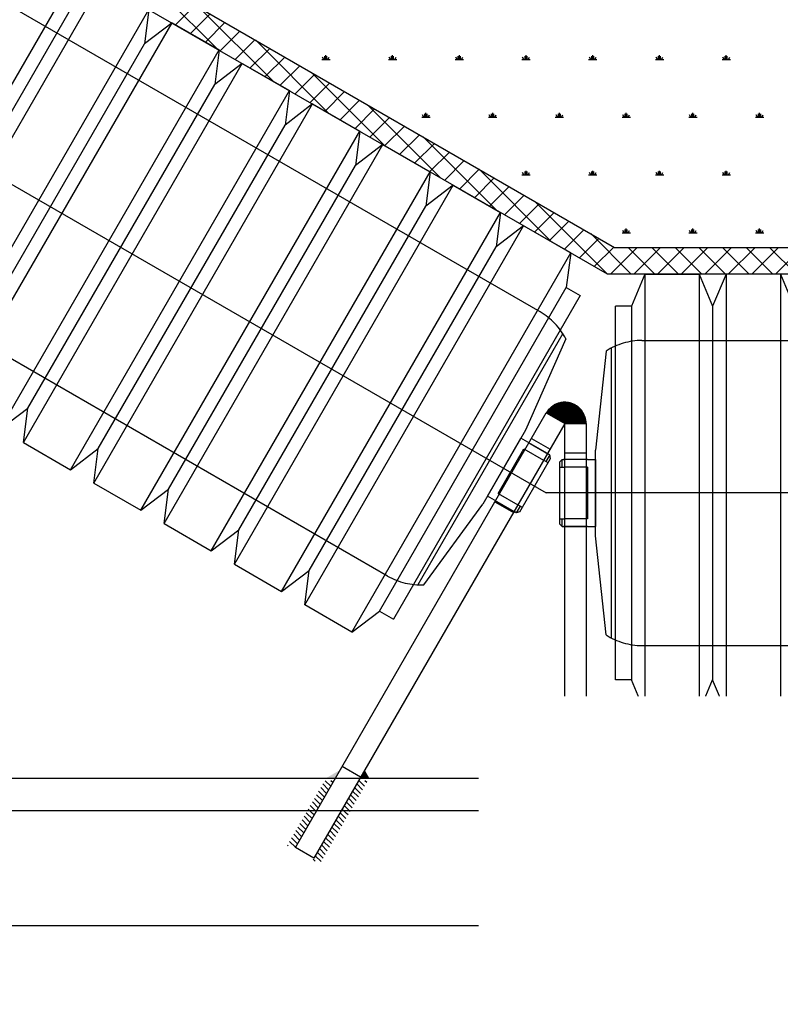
# Model space of a CAD drawing. Header units: inches. Extents: x 0 to 157513, y -28488 to 35640.
# Drawn here: x 58391 to 58961, y 18501 to 19232 of the extents above; entities that cross this region are included whole.
import ezdxf

# ---------------------------------------------------------------- set-up
doc = ezdxf.new("R2010")
doc.units = ezdxf.units.IN
doc.header["$LTSCALE"] = 400
doc.header["$MEASUREMENT"] = 0
doc.linetypes.add('PHANTOM', pattern=[2.5, 1.25, -0.25, 0.25, -0.25, 0.25, -0.25])
doc.layers.add('BF STR', color=8, linetype='PHANTOM', lineweight=5)
doc.styles.add('ROMAND', font='romand.shx', dxfattribs={"width": 0.85})

# ---------------------------------------------------------------- blocks, each defined once
blk = doc.blocks.new('convcs611bc3')
at = {"layer": 'BF STR'}
for p, q in [((-31855.61, 65998.51, -1665.06), (-32164.92, 66177.09, -1665.06)), ((-32091.74, 66175.08, -1665.06), (-31827.71, 66022.64, -1665.06)), ((-31830.38, 66012.64, -1665.06), (-32096.74, 66166.42, -1665.06)), ((-32221.27, 66143.06, -1665.06), (-31853.36, 65930.64, -1665.06)), ((-32110.51, 65985, -1665.06), (-32028.51, 66127.03, -1665.06)), ((-32110.51, 65985, -1665.06), (-32028.51, 66127.03, -1665.06)), ((-31976.65, 66097.09, -1665.06), (-32003.97, 66124.41, -1665.06)), ((-32101.85, 65980, -1665.06), (-32019.85, 66122.03, -1665.06)), ((-32100.18, 65992.89, -1665.06), (-32030.18, 66114.14, -1665.06)), ((-31992.2, 66106.06, -1665.06), (-31984.88, 66113.38, -1665.06)), ((-32084.17, 65969.79, -1665.06), (-32002.17, 66111.82, -1665.06)), ((-32084.17, 65969.79, -1665.06), (-32002.17, 66111.82, -1665.06)), ((-32002.17, 66111.82, -1665.06), (-32003.84, 66098.93, -1665.06)), ((-31986.59, 66102.83, -1665.06), (-31979.27, 66110.15, -1665.06)), ((-31955.74, 66085.01, -1665.06), (-31983.06, 66112.33, -1665.06)), ((-32075.51, 65964.79, -1665.06), (-31993.51, 66106.82, -1665.06)), ((-31993.51, 66106.82, -1665.06), (-32003.84, 66098.93, -1665.06)), ((-31993.51, 66106.82, -1665.06), (-31975.83, 66096.61, -1665.06)), ((-31980.99, 66099.59, -1665.06), (-31973.67, 66106.91, -1665.06)), ((-31975.39, 66096.36, -1665.06), (-31968.06, 66103.68, -1665.06)), ((-32073.84, 65977.68, -1665.06), (-32003.84, 66098.93, -1665.06)), ((-31969.78, 66093.12, -1665.06), (-31962.46, 66100.44, -1665.06)), ((-31934.83, 66072.94, -1665.06), (-31962.15, 66100.26, -1665.06)), ((-32057.83, 65954.58, -1665.06), (-31975.83, 66096.61, -1665.06)), ((-32057.83, 65954.58, -1665.06), (-31975.83, 66096.61, -1665.06)), ((-31975.83, 66096.61, -1665.06), (-31977.5, 66083.72, -1665.06)), ((-31964.18, 66089.89, -1665.06), (-31956.86, 66097.21, -1665.06)), ((-31935.87, 66093.11, -5988.03), (-31935.87, 66094.67, -5988.03)), ((-31910.87, 66093.11, -5988.03), (-31910.87, 66094.67, -5988.03)), ((-31885.87, 66093.11, -5988.03), (-31885.87, 66094.67, -5988.03)), ((-31860.87, 66093.11, -5988.03), (-31860.87, 66094.67, -5988.03)), ((-31835.87, 66093.11, -5988.03), (-31835.87, 66094.67, -5988.03)), ((-31810.87, 66093.11, -5988.03), (-31810.87, 66094.67, -5988.03)), ((-31785.87, 66093.11, -5988.03), (-31785.87, 66094.67, -5988.03)), ((-32049.17, 65949.58, -1665.06), (-31967.17, 66091.61, -1665.06)), ((-31967.17, 66091.61, -1665.06), (-31977.5, 66083.72, -1665.06)), ((-31967.17, 66091.61, -1665.06), (-31949.49, 66081.4, -1665.06)), ((-31958.57, 66086.65, -1665.06), (-31951.25, 66093.97, -1665.06)), ((-31937.43, 66093.11, -5988.03), (-31934.31, 66093.11, -5988.03)), ((-31936.65, 66093.11, -5988.03), (-31937.15, 66093.98, -5988.03)), ((-31936.26, 66093.11, -5988.03), (-31936.26, 66094.36, -5988.03)), ((-31935.48, 66093.11, -5988.03), (-31935.48, 66094.36, -5988.03)), ((-31935.09, 66093.11, -5988.03), (-31934.59, 66093.98, -5988.03)), ((-31912.43, 66093.11, -5988.03), (-31909.31, 66093.11, -5988.03)), ((-31911.65, 66093.11, -5988.03), (-31912.15, 66093.98, -5988.03)), ((-31911.26, 66093.11, -5988.03), (-31911.26, 66094.36, -5988.03)), ((-31910.48, 66093.11, -5988.03), (-31910.48, 66094.36, -5988.03)), ((-31910.09, 66093.11, -5988.03), (-31909.59, 66093.98, -5988.03)), ((-31887.43, 66093.11, -5988.03), (-31884.31, 66093.11, -5988.03)), ((-31886.65, 66093.11, -5988.03), (-31887.15, 66093.98, -5988.03)), ((-31886.26, 66093.11, -5988.03), (-31886.26, 66094.36, -5988.03)), ((-31885.48, 66093.11, -5988.03), (-31885.48, 66094.36, -5988.03)), ((-31885.09, 66093.11, -5988.03), (-31884.59, 66093.98, -5988.03)), ((-31862.43, 66093.11, -5988.03), (-31859.31, 66093.11, -5988.03)), ((-31861.65, 66093.11, -5988.03), (-31862.15, 66093.98, -5988.03)), ((-31861.26, 66093.11, -5988.03), (-31861.26, 66094.36, -5988.03)), ((-31860.48, 66093.11, -5988.03), (-31860.48, 66094.36, -5988.03)), ((-31860.09, 66093.11, -5988.03), (-31859.59, 66093.98, -5988.03)), ((-31837.43, 66093.11, -5988.03), (-31834.31, 66093.11, -5988.03)), ((-31836.65, 66093.11, -5988.03), (-31837.15, 66093.98, -5988.03)), ((-31836.26, 66093.11, -5988.03), (-31836.26, 66094.36, -5988.03)), ((-31835.48, 66093.11, -5988.03), (-31835.48, 66094.36, -5988.03)), ((-31835.09, 66093.11, -5988.03), (-31834.59, 66093.98, -5988.03)), ((-31812.43, 66093.11, -5988.03), (-31809.31, 66093.11, -5988.03)), ((-31811.65, 66093.11, -5988.03), (-31812.15, 66093.98, -5988.03)), ((-31811.26, 66093.11, -5988.03), (-31811.26, 66094.36, -5988.03)), ((-31810.48, 66093.11, -5988.03), (-31810.48, 66094.36, -5988.03)), ((-31810.09, 66093.11, -5988.03), (-31809.59, 66093.98, -5988.03)), ((-31787.43, 66093.11, -5988.03), (-31784.31, 66093.11, -5988.03)), ((-31786.65, 66093.11, -5988.03), (-31787.15, 66093.98, -5988.03)), ((-31786.26, 66093.11, -5988.03), (-31786.26, 66094.36, -5988.03)), ((-31785.48, 66093.11, -5988.03), (-31785.48, 66094.36, -5988.03)), ((-31785.09, 66093.11, -5988.03), (-31784.59, 66093.98, -5988.03)), ((-31952.97, 66083.41, -1665.06), (-31945.65, 66090.74, -1665.06)), ((-31947.37, 66080.18, -1665.06), (-31940.05, 66087.5, -1665.06)), ((-31913.91, 66060.87, -1665.06), (-31941.23, 66088.19, -1665.06)), ((-32047.5, 65962.48, -1665.06), (-31977.5, 66083.72, -1665.06)), ((-31941.76, 66076.94, -1665.06), (-31934.44, 66084.26, -1665.06)), ((-32031.49, 65939.38, -1665.06), (-31949.49, 66081.4, -1665.06)), ((-32031.49, 65939.38, -1665.06), (-31949.49, 66081.4, -1665.06)), ((-31949.49, 66081.4, -1665.06), (-31951.16, 66068.51, -1665.06)), ((-31936.16, 66073.71, -1665.06), (-31928.84, 66081.03, -1665.06)), ((-31912.76, 65899.52, -1665.06), (-32222.07, 66078.1, -1665.06)), ((-32022.83, 65934.38, -1665.06), (-31940.83, 66076.4, -1665.06)), ((-31940.83, 66076.4, -1665.06), (-31951.16, 66068.51, -1665.06)), ((-31940.83, 66076.4, -1665.06), (-31923.15, 66066.2, -1665.06)), ((-31930.56, 66070.47, -1665.06), (-31923.24, 66077.79, -1665.06)), ((-31924.95, 66067.24, -1665.06), (-31917.63, 66074.56, -1665.06)), ((-31893, 66048.79, -1665.06), (-31920.32, 66076.11, -1665.06)), ((-31898.37, 66071.46, -5988.03), (-31898.37, 66073.02, -5988.03)), ((-31873.37, 66071.46, -5988.03), (-31873.37, 66073.02, -5988.03)), ((-31848.37, 66071.46, -5988.03), (-31848.37, 66073.02, -5988.03)), ((-31823.37, 66071.46, -5988.03), (-31823.37, 66073.02, -5988.03)), ((-31798.37, 66071.46, -5988.03), (-31798.37, 66073.02, -5988.03)), ((-31773.37, 66071.46, -5988.03), (-31773.37, 66073.02, -5988.03)), ((-31919.35, 66064, -1665.06), (-31912.03, 66071.32, -1665.06)), ((-31899.93, 66071.46, -5988.03), (-31896.81, 66071.46, -5988.03)), ((-31899.15, 66071.46, -5988.03), (-31899.65, 66072.33, -5988.03)), ((-31898.76, 66071.46, -5988.03), (-31898.76, 66072.71, -5988.03)), ((-31897.98, 66071.46, -5988.03), (-31897.98, 66072.71, -5988.03)), ((-31897.59, 66071.46, -5988.03), (-31897.09, 66072.33, -5988.03)), ((-31874.93, 66071.46, -5988.03), (-31871.81, 66071.46, -5988.03)), ((-31874.15, 66071.46, -5988.03), (-31874.65, 66072.33, -5988.03)), ((-31873.76, 66071.46, -5988.03), (-31873.76, 66072.71, -5988.03)), ((-31872.98, 66071.46, -5988.03), (-31872.98, 66072.71, -5988.03)), ((-31872.59, 66071.46, -5988.03), (-31872.09, 66072.33, -5988.03)), ((-31849.93, 66071.46, -5988.03), (-31846.81, 66071.46, -5988.03)), ((-31849.15, 66071.46, -5988.03), (-31849.65, 66072.33, -5988.03)), ((-31848.76, 66071.46, -5988.03), (-31848.76, 66072.71, -5988.03)), ((-31847.98, 66071.46, -5988.03), (-31847.98, 66072.71, -5988.03)), ((-31847.59, 66071.46, -5988.03), (-31847.09, 66072.33, -5988.03)), ((-31824.93, 66071.46, -5988.03), (-31821.81, 66071.46, -5988.03)), ((-31824.15, 66071.46, -5988.03), (-31824.65, 66072.33, -5988.03)), ((-31823.76, 66071.46, -5988.03), (-31823.76, 66072.71, -5988.03)), ((-31822.98, 66071.46, -5988.03), (-31822.98, 66072.71, -5988.03)), ((-31822.59, 66071.46, -5988.03), (-31822.09, 66072.33, -5988.03)), ((-31799.93, 66071.46, -5988.03), (-31796.81, 66071.46, -5988.03)), ((-31799.15, 66071.46, -5988.03), (-31799.65, 66072.33, -5988.03)), ((-31798.76, 66071.46, -5988.03), (-31798.76, 66072.71, -5988.03)), ((-31797.98, 66071.46, -5988.03), (-31797.98, 66072.71, -5988.03)), ((-31797.59, 66071.46, -5988.03), (-31797.09, 66072.33, -5988.03)), ((-31774.93, 66071.46, -5988.03), (-31771.81, 66071.46, -5988.03)), ((-31774.15, 66071.46, -5988.03), (-31774.65, 66072.33, -5988.03)), ((-31773.76, 66071.46, -5988.03), (-31773.76, 66072.71, -5988.03)), ((-31772.98, 66071.46, -5988.03), (-31772.98, 66072.71, -5988.03)), ((-31772.59, 66071.46, -5988.03), (-31772.09, 66072.33, -5988.03)), ((-32021.16, 65947.27, -1665.06), (-31951.16, 66068.51, -1665.06)), ((-32005.15, 65924.17, -1665.06), (-31923.15, 66066.2, -1665.06)), ((-32005.15, 65924.17, -1665.06), (-31923.15, 66066.2, -1665.06)), ((-31923.15, 66066.2, -1665.06), (-31924.82, 66053.3, -1665.06)), ((-31913.75, 66060.77, -1665.06), (-31906.43, 66068.09, -1665.06)), ((-31908.14, 66057.53, -1665.06), (-31900.82, 66064.85, -1665.06)), ((-31872.09, 66036.72, -1665.06), (-31899.41, 66064.04, -1665.06)), ((-31996.49, 65919.17, -1665.06), (-31914.49, 66061.2, -1665.06)), ((-31914.49, 66061.2, -1665.06), (-31924.82, 66053.3, -1665.06)), ((-31914.49, 66061.2, -1665.06), (-31896.8, 66050.99, -1665.06)), ((-31902.54, 66054.3, -1665.06), (-31895.22, 66061.62, -1665.06)), ((-31896.93, 66051.06, -1665.06), (-31889.61, 66058.38, -1665.06)), ((-31891.33, 66047.83, -1665.06), (-31884.01, 66055.15, -1665.06)), ((-31994.82, 65932.06, -1665.06), (-31924.82, 66053.3, -1665.06)), ((-31978.8, 65908.96, -1665.06), (-31896.8, 66050.99, -1665.06)), ((-31978.8, 65908.96, -1665.06), (-31896.8, 66050.99, -1665.06)), ((-31896.8, 66050.99, -1665.06), (-31898.47, 66038.09, -1665.06)), ((-31885.73, 66044.59, -1665.06), (-31878.41, 66051.91, -1665.06)), ((-31851.17, 66024.64, -1665.06), (-31878.5, 66051.96, -1665.06)), ((-31861.26, 66049.81, -5988.03), (-31861.26, 66051.06, -5988.03)), ((-31860.87, 66049.81, -5988.03), (-31860.87, 66051.37, -5988.03)), ((-31860.48, 66049.81, -5988.03), (-31860.48, 66051.06, -5988.03)), ((-31836.26, 66049.81, -5988.03), (-31836.26, 66051.06, -5988.03)), ((-31835.87, 66049.81, -5988.03), (-31835.87, 66051.37, -5988.03)), ((-31835.48, 66049.81, -5988.03), (-31835.48, 66051.06, -5988.03)), ((-31811.26, 66049.81, -5988.03), (-31811.26, 66051.06, -5988.03)), ((-31810.87, 66049.81, -5988.03), (-31810.87, 66051.37, -5988.03)), ((-31810.48, 66049.81, -5988.03), (-31810.48, 66051.06, -5988.03)), ((-31786.26, 66049.81, -5988.03), (-31786.26, 66051.06, -5988.03)), ((-31785.87, 66049.81, -5988.03), (-31785.87, 66051.37, -5988.03)), ((-31785.48, 66049.81, -5988.03), (-31785.48, 66051.06, -5988.03)), ((-31880.12, 66041.36, -1665.06), (-31872.8, 66048.68, -1665.06)), ((-31862.43, 66049.81, -5988.03), (-31859.31, 66049.81, -5988.03)), ((-31861.65, 66049.81, -5988.03), (-31862.15, 66050.68, -5988.03)), ((-31860.09, 66049.81, -5988.03), (-31859.59, 66050.68, -5988.03)), ((-31837.43, 66049.81, -5988.03), (-31834.31, 66049.81, -5988.03)), ((-31836.65, 66049.81, -5988.03), (-31837.15, 66050.68, -5988.03)), ((-31835.09, 66049.81, -5988.03), (-31834.59, 66050.68, -5988.03)), ((-31812.43, 66049.81, -5988.03), (-31809.31, 66049.81, -5988.03)), ((-31811.65, 66049.81, -5988.03), (-31812.15, 66050.68, -5988.03)), ((-31810.09, 66049.81, -5988.03), (-31809.59, 66050.68, -5988.03)), ((-31787.43, 66049.81, -5988.03), (-31784.31, 66049.81, -5988.03)), ((-31786.65, 66049.81, -5988.03), (-31787.15, 66050.68, -5988.03)), ((-31785.09, 66049.81, -5988.03), (-31784.59, 66050.68, -5988.03)), ((-31970.14, 65903.96, -1665.06), (-31888.14, 66045.99, -1665.06)), ((-31888.14, 66045.99, -1665.06), (-31898.47, 66038.09, -1665.06)), ((-31888.14, 66045.99, -1665.06), (-31870.46, 66035.78, -1665.06)), ((-31874.52, 66038.12, -1665.06), (-31867.2, 66045.44, -1665.06)), ((-31868.92, 66034.89, -1665.06), (-31861.6, 66042.21, -1665.06)), ((-31830.33, 66012.64, -1665.06), (-31857.58, 66039.89, -1665.06)), ((-31968.47, 65916.85, -1665.06), (-31898.47, 66038.09, -1665.06)), ((-31863.31, 66031.65, -1665.06), (-31855.99, 66038.97, -1665.06)), ((-31952.46, 65893.75, -1665.06), (-31870.46, 66035.78, -1665.06)), ((-31952.46, 65893.75, -1665.06), (-31870.46, 66035.78, -1665.06)), ((-31870.46, 66035.78, -1665.06), (-31872.13, 66022.89, -1665.06)), ((-31857.71, 66028.42, -1665.06), (-31850.39, 66035.74, -1665.06)), ((-31943.8, 65888.75, -1665.06), (-31861.8, 66030.78, -1665.06)), ((-31861.8, 66030.78, -1665.06), (-31872.13, 66022.89, -1665.06)), ((-31844.12, 66020.57, -1665.06), (-31861.8, 66030.78, -1665.06)), ((-31852.11, 66025.18, -1665.06), (-31844.79, 66032.5, -1665.06)), ((-31846.5, 66021.95, -1665.06), (-31839.18, 66029.27, -1665.06)), ((-31824.15, 66028.16, -5988.03), (-31824.65, 66029.02, -5988.03)), ((-31823.76, 66028.16, -5988.03), (-31823.76, 66029.41, -5988.03)), ((-31823.37, 66028.16, -5988.03), (-31823.37, 66029.72, -5988.03)), ((-31822.98, 66028.16, -5988.03), (-31822.98, 66029.41, -5988.03)), ((-31822.59, 66028.16, -5988.03), (-31822.09, 66029.02, -5988.03)), ((-31799.15, 66028.16, -5988.03), (-31799.65, 66029.02, -5988.03)), ((-31798.76, 66028.16, -5988.03), (-31798.76, 66029.41, -5988.03)), ((-31798.37, 66028.16, -5988.03), (-31798.37, 66029.72, -5988.03)), ((-31797.98, 66028.16, -5988.03), (-31797.98, 66029.41, -5988.03)), ((-31797.59, 66028.16, -5988.03), (-31797.09, 66029.02, -5988.03)), ((-31774.15, 66028.16, -5988.03), (-31774.65, 66029.02, -5988.03)), ((-31773.76, 66028.16, -5988.03), (-31773.76, 66029.41, -5988.03)), ((-31773.37, 66028.16, -5988.03), (-31773.37, 66029.72, -5988.03)), ((-31772.98, 66028.16, -5988.03), (-31772.98, 66029.41, -5988.03)), ((-31772.59, 66028.16, -5988.03), (-31772.09, 66029.02, -5988.03)), ((-31840.9, 66018.71, -1665.06), (-31833.58, 66026.03, -1665.06)), ((-31821.49, 66012.64, -1665.06), (-31836.67, 66027.82, -1665.06)), ((-31824.93, 66028.16, -5988.03), (-31821.81, 66028.16, -5988.03)), ((-31799.93, 66028.16, -5988.03), (-31796.81, 66028.16, -5988.03)), ((-31774.93, 66028.16, -5988.03), (-31771.81, 66028.16, -5988.03)), ((-31942.13, 65901.64, -1665.06), (-31872.13, 66022.89, -1665.06)), ((-31835.3, 66015.47, -1665.06), (-31827.97, 66022.8, -1665.06)), ((-31829.29, 66012.64, -1665.06), (-31819.29, 66022.64, -1665.06)), ((-31827.71, 66022.64, -1665.06), (-31450.07, 66022.64, -1665.06)), ((-31812.66, 66012.64, -1665.06), (-31822.66, 66022.64, -1665.06)), ((-31820.45, 66012.64, -1665.06), (-31810.45, 66022.64, -1665.06)), ((-31803.82, 66012.64, -1665.06), (-31813.82, 66022.64, -1665.06)), ((-31811.61, 66012.64, -1665.06), (-31801.61, 66022.64, -1665.06)), ((-31794.98, 66012.64, -1665.06), (-31804.98, 66022.64, -1665.06)), ((-31802.78, 66012.64, -1665.06), (-31792.78, 66022.64, -1665.06)), ((-31786.14, 66012.64, -1665.06), (-31796.14, 66022.64, -1665.06)), ((-31793.94, 66012.64, -1665.06), (-31783.94, 66022.64, -1665.06)), ((-31777.3, 66012.64, -1665.06), (-31787.3, 66022.64, -1665.06)), ((-31785.1, 66012.64, -1665.06), (-31775.1, 66022.64, -1665.06)), ((-31768.46, 66012.64, -1665.06), (-31778.46, 66022.64, -1665.06)), ((-31776.26, 66012.64, -1665.06), (-31766.26, 66022.64, -1665.06)), ((-31759.62, 66012.64, -1665.06), (-31769.62, 66022.64, -1665.06)), ((-31767.42, 66012.64, -1665.06), (-31757.42, 66022.64, -1665.06)), ((-31926.12, 65878.54, -1665.06), (-31844.12, 66020.57, -1665.06)), ((-31844.12, 66020.57, -1665.06), (-31845.79, 66007.68, -1665.06)), ((-31440.39, 66012.64, -1665.06), (-31830.38, 66012.64, -1665.06)), ((-31447.39, 66012.64, -1665.06), (-31830.38, 66012.64, -1665.06)), ((-31816.39, 66012.64, -1665.06), (-31821.39, 66000.64, -1665.06)), ((-31816.39, 66012.64, -1665.06), (-31816.39, 65848.64, -1665.06)), ((-31816.39, 66012.64, -1665.06), (-31795.97, 66012.64, -1665.06)), ((-31795.97, 66012.64, -1665.06), (-31790.97, 66000.64, -1665.06)), ((-31795.97, 66012.64, -1665.06), (-31795.97, 65848.64, -1665.06)), ((-31785.97, 66012.64, -1665.06), (-31790.97, 66000.64, -1665.06)), ((-31785.97, 66012.64, -1665.06), (-31785.97, 65848.64, -1665.06)), ((-31765.56, 66012.64, -1665.06), (-31785.97, 66012.64, -1665.06)), ((-31785.97, 66012.64, -1665.06), (-31785.97, 65848.64, -1665.06)), ((-31765.56, 66012.64, -1665.06), (-31760.56, 66000.64, -1665.06)), ((-31765.56, 66012.64, -1665.06), (-31765.56, 65848.64, -1665.06)), ((-31915.79, 65886.43, -1665.06), (-31845.79, 66007.68, -1665.06)), ((-31845.79, 66007.68, -1665.06), (-31840.59, 66004.68, -1665.06)), ((-31840.59, 66004.68, -1665.06), (-31910.59, 65883.43, -1665.06)), ((-31827.39, 65860.64, -1665.06), (-31827.39, 66000.64, -1665.06)), ((-31821.39, 66000.64, -1665.06), (-31827.39, 66000.64, -1665.06)), ((-31821.39, 66000.64, -1665.06), (-31821.39, 65860.64, -1665.06)), ((-31790.97, 66000.64, -1665.06), (-31790.97, 65860.64, -1665.06)), ((-31847.13, 65990.36, -1665.06), (-31901.46, 65896.25, -1665.06)), ((-31845.98, 65988.35, -1665.06), (-31861.1, 65954.16, -1665.06)), ((-31817.47, 65987.79, -1665.06), (-31460.31, 65987.79, -1665.06)), ((-31830.89, 65983.81, -1665.06), (-31834.89, 65946.64, -1665.06)), ((-31828.89, 65876.31, -1665.06), (-31828.89, 65984.97, -1665.06)), ((-31853.29, 65960.68, -1665.06), (-31850.43, 65963.54, -1665.06)), ((-31853.22, 65960.58, -1665.06), (-31850.04, 65963.76, -1665.06)), ((-31853.11, 65960.52, -1665.06), (-31849.7, 65963.92, -1665.06)), ((-31852.99, 65960.45, -1665.06), (-31849.39, 65964.06, -1665.06)), ((-31852.98, 65961.17, -1665.06), (-31850.92, 65963.23, -1665.06)), ((-31852.88, 65960.39, -1665.06), (-31849.1, 65964.17, -1665.06)), ((-31852.77, 65960.32, -1665.06), (-31848.84, 65964.26, -1665.06)), ((-31852.66, 65960.26, -1665.06), (-31848.58, 65964.33, -1665.06)), ((-31852.55, 65960.19, -1665.06), (-31848.34, 65964.4, -1665.06)), ((-31852.43, 65960.13, -1665.06), (-31848.11, 65964.45, -1665.06)), ((-31852.32, 65960.06, -1665.06), (-31847.89, 65964.5, -1665.06)), ((-31852.21, 65960, -1665.06), (-31847.67, 65964.54, -1665.06)), ((-31852.1, 65959.93, -1665.06), (-31847.46, 65964.57, -1665.06)), ((-31851.98, 65959.87, -1665.06), (-31847.26, 65964.59, -1665.06)), ((-31851.87, 65959.81, -1665.06), (-31847.07, 65964.61, -1665.06)), ((-31851.76, 65959.74, -1665.06), (-31846.88, 65964.62, -1665.06)), ((-31851.65, 65959.68, -1665.06), (-31846.69, 65964.63, -1665.06)), ((-31851.54, 65959.61, -1665.06), (-31846.51, 65964.64, -1665.06)), ((-31851.42, 65959.55, -1665.06), (-31846.33, 65964.64, -1665.06)), ((-31851.31, 65959.48, -1665.06), (-31846.16, 65964.64, -1665.06)), ((-31851.2, 65959.42, -1665.06), (-31845.99, 65964.63, -1665.06)), ((-31851.09, 65959.35, -1665.06), (-31845.82, 65964.62, -1665.06)), ((-31850.98, 65959.29, -1665.06), (-31845.66, 65964.61, -1665.06)), ((-31850.86, 65959.22, -1665.06), (-31845.5, 65964.59, -1665.06)), ((-31850.75, 65959.16, -1665.06), (-31845.34, 65964.57, -1665.06)), ((-31850.64, 65959.09, -1665.06), (-31845.18, 65964.55, -1665.06)), ((-31850.53, 65959.03, -1665.06), (-31845.03, 65964.52, -1665.06)), ((-31850.42, 65958.96, -1665.06), (-31844.88, 65964.5, -1665.06)), ((-31850.3, 65958.9, -1665.06), (-31844.74, 65964.47, -1665.06)), ((-31850.19, 65958.83, -1665.06), (-31844.59, 65964.43, -1665.06)), ((-31850.08, 65958.77, -1665.06), (-31844.45, 65964.4, -1665.06)), ((-31849.97, 65958.71, -1665.06), (-31844.31, 65964.36, -1665.06)), ((-31849.86, 65958.64, -1665.06), (-31844.17, 65964.33, -1665.06)), ((-31849.74, 65958.58, -1665.06), (-31844.03, 65964.29, -1665.06)), ((-31849.63, 65958.51, -1665.06), (-31843.9, 65964.24, -1665.06)), ((-31849.52, 65958.45, -1665.06), (-31843.77, 65964.2, -1665.06)), ((-31849.41, 65958.38, -1665.06), (-31843.64, 65964.15, -1665.06)), ((-31849.29, 65958.32, -1665.06), (-31843.51, 65964.1, -1665.06)), ((-31849.18, 65958.25, -1665.06), (-31843.38, 65964.05, -1665.06)), ((-31849.07, 65958.19, -1665.06), (-31843.26, 65964, -1665.06)), ((-31848.96, 65958.12, -1665.06), (-31843.13, 65963.95, -1665.06)), ((-31848.85, 65958.06, -1665.06), (-31843.01, 65963.89, -1665.06)), ((-31848.73, 65957.99, -1665.06), (-31842.89, 65963.84, -1665.06)), ((-31848.62, 65957.93, -1665.06), (-31842.77, 65963.78, -1665.06)), ((-31848.51, 65957.86, -1665.06), (-31842.66, 65963.72, -1665.06)), ((-31848.4, 65957.8, -1665.06), (-31842.54, 65963.65, -1665.06)), ((-31848.29, 65957.73, -1665.06), (-31842.43, 65963.59, -1665.06)), ((-31848.17, 65957.67, -1665.06), (-31842.32, 65963.53, -1665.06)), ((-31848.06, 65957.61, -1665.06), (-31842.21, 65963.46, -1665.06)), ((-31847.95, 65957.54, -1665.06), (-31842.1, 65963.39, -1665.06)), ((-31847.84, 65957.48, -1665.06), (-31841.99, 65963.32, -1665.06)), ((-31847.73, 65957.41, -1665.06), (-31841.89, 65963.25, -1665.06)), ((-31847.61, 65957.35, -1665.06), (-31841.78, 65963.18, -1665.06)), ((-32057.83, 65954.58, -1665.06), (-32047.5, 65962.48, -1665.06)), ((-32049.17, 65949.58, -1665.06), (-32047.5, 65962.48, -1665.06)), ((-31947.31, 65797.84, -1665.06), (-31853.32, 65960.64, -1665.06)), ((-31853.32, 65960.64, -1665.06), (-31846.39, 65956.64, -1665.06)), ((-31852.32, 65962.01, -1665.06), (-31851.76, 65962.57, -1665.06)), ((-31847.5, 65957.28, -1665.06), (-31841.68, 65963.11, -1665.06)), ((-31847.39, 65957.22, -1665.06), (-31841.58, 65963.03, -1665.06)), ((-31847.28, 65957.15, -1665.06), (-31841.48, 65962.95, -1665.06)), ((-31847.17, 65957.09, -1665.06), (-31841.38, 65962.88, -1665.06)), ((-31847.05, 65957.02, -1665.06), (-31841.28, 65962.8, -1665.06)), ((-31846.94, 65956.96, -1665.06), (-31841.18, 65962.71, -1665.06)), ((-31846.83, 65956.89, -1665.06), (-31841.09, 65962.63, -1665.06)), ((-31846.72, 65956.83, -1665.06), (-31841, 65962.55, -1665.06)), ((-31846.61, 65956.76, -1665.06), (-31840.91, 65962.46, -1665.06)), ((-31846.49, 65956.7, -1665.06), (-31840.82, 65962.38, -1665.06)), ((-31846.38, 65956.64, -1665.06), (-31840.73, 65962.29, -1665.06)), ((-31846.2, 65956.64, -1665.06), (-31840.64, 65962.2, -1665.06)), ((-31846.02, 65956.64, -1665.06), (-31840.55, 65962.11, -1665.06)), ((-31845.85, 65956.64, -1665.06), (-31840.47, 65962.02, -1665.06)), ((-31845.67, 65956.64, -1665.06), (-31840.38, 65961.92, -1665.06)), ((-31845.49, 65956.64, -1665.06), (-31840.3, 65961.83, -1665.06)), ((-31845.32, 65956.64, -1665.06), (-31840.22, 65961.73, -1665.06)), ((-31845.14, 65956.64, -1665.06), (-31840.14, 65961.64, -1665.06)), ((-31844.96, 65956.64, -1665.06), (-31840.06, 65961.54, -1665.06)), ((-31844.79, 65956.64, -1665.06), (-31839.99, 65961.44, -1665.06)), ((-31844.61, 65956.64, -1665.06), (-31839.91, 65961.34, -1665.06)), ((-31844.43, 65956.64, -1665.06), (-31839.84, 65961.23, -1665.06)), ((-31844.25, 65956.64, -1665.06), (-31839.77, 65961.13, -1665.06)), ((-31844.08, 65956.64, -1665.06), (-31839.7, 65961.02, -1665.06)), ((-31843.9, 65956.64, -1665.06), (-31839.63, 65960.91, -1665.06)), ((-31843.72, 65956.64, -1665.06), (-31839.56, 65960.8, -1665.06)), ((-31843.55, 65956.64, -1665.06), (-31839.49, 65960.69, -1665.06)), ((-31843.37, 65956.64, -1665.06), (-31839.43, 65960.58, -1665.06)), ((-31843.19, 65956.64, -1665.06), (-31839.37, 65960.47, -1665.06)), ((-31843.02, 65956.64, -1665.06), (-31839.3, 65960.35, -1665.06)), ((-31842.84, 65956.64, -1665.06), (-31839.24, 65960.24, -1665.06)), ((-31842.66, 65956.64, -1665.06), (-31839.19, 65960.12, -1665.06)), ((-31842.49, 65956.64, -1665.06), (-31839.13, 65960, -1665.06)), ((-31842.31, 65956.64, -1665.06), (-31839.07, 65959.88, -1665.06)), ((-31842.13, 65956.64, -1665.06), (-31839.02, 65959.75, -1665.06)), ((-31841.96, 65956.64, -1665.06), (-31838.97, 65959.63, -1665.06)), ((-31841.78, 65956.64, -1665.06), (-31838.92, 65959.5, -1665.06)), ((-31846.39, 65956.64, -1665.06), (-31940.38, 65793.84, -1665.06)), ((-31846.39, 65793.84, -1665.06), (-31846.39, 65956.64, -1665.06)), ((-31846.39, 65956.64, -1665.06), (-31838.39, 65956.64, -1665.06)), ((-31841.6, 65956.64, -1665.06), (-31838.87, 65959.37, -1665.06)), ((-31841.43, 65956.64, -1665.06), (-31838.82, 65959.24, -1665.06)), ((-31841.25, 65956.64, -1665.06), (-31838.78, 65959.11, -1665.06)), ((-31841.07, 65956.64, -1665.06), (-31838.74, 65958.97, -1665.06)), ((-31840.9, 65956.64, -1665.06), (-31838.7, 65958.84, -1665.06)), ((-31840.72, 65956.64, -1665.06), (-31838.66, 65958.7, -1665.06)), ((-31840.54, 65956.64, -1665.06), (-31838.62, 65958.56, -1665.06)), ((-31840.37, 65956.64, -1665.06), (-31838.59, 65958.42, -1665.06)), ((-31840.19, 65956.64, -1665.06), (-31838.56, 65958.27, -1665.06)), ((-31840.01, 65956.64, -1665.06), (-31838.53, 65958.12, -1665.06)), ((-31839.84, 65956.64, -1665.06), (-31838.5, 65957.97, -1665.06)), ((-31839.66, 65956.64, -1665.06), (-31838.48, 65957.82, -1665.06)), ((-31839.48, 65956.64, -1665.06), (-31838.46, 65957.67, -1665.06)), ((-31839.3, 65956.64, -1665.06), (-31838.44, 65957.51, -1665.06)), ((-31839.13, 65956.64, -1665.06), (-31838.42, 65957.35, -1665.06)), ((-31838.95, 65956.64, -1665.06), (-31838.41, 65957.18, -1665.06)), ((-31838.77, 65956.64, -1665.06), (-31838.4, 65957.02, -1665.06)), ((-31838.6, 65956.64, -1665.06), (-31838.39, 65956.85, -1665.06)), ((-31838.42, 65956.64, -1665.06), (-31838.39, 65956.67, -1665.06)), ((-31838.39, 65956.64, -1665.06), (-31838.39, 65793.84, -1665.06)), ((-31861.1, 65954.16, -1665.06), (-31877.1, 65926.45, -1665.06)), ((-32049.17, 65949.58, -1665.06), (-32031.49, 65939.38, -1665.06)), ((-31875.35, 65929.48, -1665.06), (-31862.85, 65951.13, -1665.06)), ((-31860.25, 65949.63, -1665.06), (-31862.85, 65951.13, -1665.06)), ((-31860.25, 65949.63, -1665.06), (-31852.89, 65945.38, -1665.06)), ((-31860.25, 65949.63, -1665.06), (-31852.89, 65945.38, -1665.06)), ((-31852.89, 65945.38, -1665.06), (-31859.82, 65949.38, -1665.06)), ((-31859.38, 65949.13, -1665.06), (-31852.46, 65945.13, -1665.06)), ((-31858.82, 65951.11, -1665.06), (-31851.89, 65947.11, -1665.06)), ((-32031.49, 65939.38, -1665.06), (-32021.16, 65947.27, -1665.06)), ((-32022.83, 65934.38, -1665.06), (-32021.16, 65947.27, -1665.06)), ((-31871.32, 65930.46, -1665.06), (-31861.68, 65947.16, -1665.06)), ((-31861.68, 65947.16, -1665.06), (-31854.32, 65942.91, -1665.06)), ((-31852.02, 65944.88, -1665.06), (-31853.45, 65942.41, -1665.06)), ((-31852.02, 65944.88, -1665.06), (-31852.89, 65945.38, -1665.06)), ((-31851.66, 65943.52, -1665.06), (-31852.02, 65944.88, -1665.06)), ((-31846.39, 65945.64, -1665.06), (-31838.39, 65945.64, -1665.06)), ((-31834.89, 65914.64, -1665.06), (-31834.89, 65946.64, -1665.06)), ((-31863.16, 65923.6, -1665.06), (-31851.66, 65943.52, -1665.06)), ((-31852.59, 65941.91, -1665.06), (-31854.32, 65942.91, -1665.06)), ((-31848.39, 65942.14, -1665.06), (-31847.39, 65943.14, -1665.06)), ((-31848.39, 65942.14, -1665.06), (-31848.39, 65919.14, -1665.06)), ((-31847.39, 65943.14, -1665.06), (-31846.39, 65943.14, -1665.06)), ((-31847.39, 65940.28, -1665.06), (-31847.39, 65943.14, -1665.06)), ((-31838.89, 65943.14, -1665.06), (-31846.89, 65943.14, -1665.06)), ((-31837.89, 65943.14, -1665.06), (-31846.39, 65943.14, -1665.06)), ((-31837.89, 65943.14, -1665.06), (-31834.89, 65943.14, -1665.06)), ((-31834.89, 65943.14, -1665.06), (-31834.89, 65918.14, -1665.06)), ((-31848.39, 65940.28, -1665.06), (-31846.39, 65940.28, -1665.06)), ((-31837.89, 65940.28, -1665.06), (-31846.39, 65940.28, -1665.06)), ((-31837.89, 65940.28, -1665.06), (-31837.89, 65921, -1665.06)), ((-32022.83, 65934.38, -1665.06), (-32005.15, 65924.17, -1665.06)), ((-32005.15, 65924.17, -1665.06), (-31994.82, 65932.06, -1665.06)), ((-31996.49, 65919.17, -1665.06), (-31994.82, 65932.06, -1665.06)), ((-31871.32, 65930.46, -1665.06), (-31863.96, 65926.21, -1665.06)), ((-31417.42, 65930.64, -1665.06), (-31853.36, 65930.64, -1665.06)), ((-31872.75, 65927.98, -1665.06), (-31875.35, 65929.48, -1665.06)), ((-31872.75, 65927.98, -1665.06), (-31865.39, 65923.73, -1665.06)), ((-31872.57, 65927.3, -1665.06), (-31865.64, 65923.3, -1665.06)), ((-31871.88, 65927.48, -1665.06), (-31864.96, 65923.48, -1665.06)), ((-31899.15, 65896.26, -1665.06), (-31877.1, 65926.45, -1665.06)), ((-31864.52, 65923.23, -1665.06), (-31865.39, 65923.73, -1665.06)), ((-31863.09, 65925.71, -1665.06), (-31864.52, 65923.23, -1665.06)), ((-31863.16, 65923.6, -1665.06), (-31864.52, 65923.23, -1665.06)), ((-31862.23, 65925.21, -1665.06), (-31863.96, 65926.21, -1665.06)), ((-31848.39, 65921, -1665.06), (-31846.39, 65921, -1665.06)), ((-31847.39, 65918.14, -1665.06), (-31847.39, 65921, -1665.06)), ((-31837.89, 65921, -1665.06), (-31846.39, 65921, -1665.06)), ((-31996.49, 65919.17, -1665.06), (-31978.8, 65908.96, -1665.06)), ((-31978.8, 65908.96, -1665.06), (-31968.47, 65916.85, -1665.06)), ((-31970.14, 65903.96, -1665.06), (-31968.47, 65916.85, -1665.06)), ((-31848.39, 65919.14, -1665.06), (-31847.39, 65918.14, -1665.06)), ((-31847.39, 65918.14, -1665.06), (-31846.39, 65918.14, -1665.06)), ((-31838.89, 65918.14, -1665.06), (-31846.89, 65918.14, -1665.06)), ((-31846.39, 65918.14, -1665.06), (-31838.39, 65918.14, -1665.06)), ((-31837.89, 65918.14, -1665.06), (-31846.39, 65918.14, -1665.06)), ((-31837.89, 65918.14, -1665.06), (-31846.39, 65918.14, -1665.06)), ((-31846.39, 65918.14, -1665.06), (-31838.39, 65918.14, -1665.06)), ((-31837.89, 65918.14, -1665.06), (-31834.89, 65918.14, -1665.06)), ((-31830.89, 65877.47, -1665.06), (-31834.89, 65914.64, -1665.06)), ((-31970.14, 65903.96, -1665.06), (-31952.46, 65893.75, -1665.06)), ((-31952.46, 65893.75, -1665.06), (-31942.13, 65901.64, -1665.06)), ((-31943.8, 65888.75, -1665.06), (-31942.13, 65901.64, -1665.06)), ((-31926.12, 65878.54, -1665.06), (-31943.8, 65888.75, -1665.06)), ((-31926.12, 65878.54, -1665.06), (-31915.79, 65886.43, -1665.06)), ((-31915.79, 65886.43, -1665.06), (-31910.59, 65883.43, -1665.06)), ((-31817.47, 65873.49, -1665.06), (-31460.31, 65873.49, -1665.06)), ((-31821.39, 65860.64, -1665.06), (-31827.39, 65860.64, -1665.06)), ((-31816.39, 65848.64, -1665.06), (-31821.39, 65860.64, -1665.06)), ((-31795.97, 65848.64, -1665.06), (-31790.97, 65860.64, -1665.06)), ((-31785.97, 65848.64, -1665.06), (-31790.97, 65860.64, -1665.06)), ((-31816.39, 65848.64, -1665.06), (-31795.97, 65848.64, -1665.06)), ((-31765.56, 65848.64, -1665.06), (-31785.97, 65848.64, -1665.06)), ((-31922.88, 65824.16, -1665.06), (-31929.81, 65828.16, -1665.06)), ((-32277.89, 65823.84, -1665.06), (-30999.89, 65823.84, -1665.06)), ((-31934.85, 65819.43, -1665.06), (-31937.04, 65821.62, -1665.06)), ((-31934.07, 65820.77, -1665.06), (-31936.09, 65822.79, -1665.06)), ((-31933.3, 65822.12, -1665.06), (-31933.97, 65822.79, -1665.06)), ((-31922.14, 65819.44, -1665.06), (-31924.33, 65821.64, -1665.06)), ((-31921.36, 65820.79, -1665.06), (-31923.36, 65822.79, -1665.06)), ((-31920.58, 65822.13, -1665.06), (-31921.24, 65822.79, -1665.06)), ((-31846.39, 65818.07, -1665.06), (-31851.39, 65823.07, -1665.06)), ((-31846.39, 65815.95, -1665.06), (-31851.39, 65820.95, -1665.06)), ((-31846.39, 65820.19, -1665.06), (-31850.04, 65823.84, -1665.06)), ((-31846.39, 65822.31, -1665.06), (-31847.92, 65823.84, -1665.06)), ((-31838.39, 65822.22, -1665.06), (-31836.76, 65823.84, -1665.06)), ((-31838.39, 65820.09, -1665.06), (-31834.64, 65823.84, -1665.06)), ((-31838.39, 65817.97, -1665.06), (-31833.39, 65822.97, -1665.06)), ((-31838.39, 65815.85, -1665.06), (-31833.39, 65820.85, -1665.06)), ((-31937.18, 65815.39, -1665.06), (-31939.37, 65817.59, -1665.06)), ((-31936.4, 65816.74, -1665.06), (-31938.6, 65818.93, -1665.06)), ((-31935.62, 65818.08, -1665.06), (-31937.82, 65820.28, -1665.06)), ((-31924.47, 65815.41, -1665.06), (-31926.66, 65817.6, -1665.06)), ((-31923.69, 65816.75, -1665.06), (-31925.89, 65818.95, -1665.06)), ((-31922.91, 65818.1, -1665.06), (-31925.11, 65820.29, -1665.06)), ((-31846.39, 65813.83, -1665.06), (-31851.39, 65818.83, -1665.06)), ((-31838.39, 65813.73, -1665.06), (-31833.39, 65818.73, -1665.06)), ((-31939.51, 65811.36, -1665.06), (-31941.7, 65813.55, -1665.06)), ((-31938.73, 65812.7, -1665.06), (-31940.93, 65814.9, -1665.06)), ((-31937.95, 65814.05, -1665.06), (-31940.15, 65816.24, -1665.06)), ((-31926.8, 65811.37, -1665.06), (-31928.99, 65813.57, -1665.06)), ((-31926.02, 65812.72, -1665.06), (-31928.22, 65814.91, -1665.06)), ((-31925.24, 65814.06, -1665.06), (-31927.44, 65816.26, -1665.06)), ((-31846.39, 65811.71, -1665.06), (-31851.39, 65816.71, -1665.06)), ((-31848.44, 65811.63, -1665.06), (-31851.39, 65814.59, -1665.06)), ((-31838.37, 65811.63, -1665.06), (-31833.39, 65816.61, -1665.06)), ((-31836.25, 65811.63, -1665.06), (-31833.39, 65814.49, -1665.06)), ((-32277.89, 65811.63, -1665.06), (-30999.89, 65811.63, -1665.06)), ((-31942.97, 65810.58, -1665.06), (-31943.26, 65810.86, -1665.06)), ((-31941.06, 65808.67, -1665.06), (-31942.97, 65810.58, -1665.06)), ((-31940.85, 65810.58, -1665.06), (-31942.48, 65812.21, -1665.06)), ((-31940.28, 65810.01, -1665.06), (-31940.85, 65810.58, -1665.06)), ((-31930.24, 65810.58, -1665.06), (-31930.54, 65810.88, -1665.06)), ((-31928.35, 65808.68, -1665.06), (-31930.24, 65810.58, -1665.06)), ((-31928.12, 65810.58, -1665.06), (-31929.77, 65812.22, -1665.06)), ((-31927.57, 65810.03, -1665.06), (-31928.12, 65810.58, -1665.06)), ((-31850.56, 65811.63, -1665.06), (-31851.39, 65812.46, -1665.06)), ((-31846.39, 65805.34, -1665.06), (-31851.39, 65810.34, -1665.06)), ((-31846.39, 65807.46, -1665.06), (-31850.56, 65811.63, -1665.06)), ((-31846.39, 65809.59, -1665.06), (-31848.44, 65811.63, -1665.06)), ((-31838.39, 65811.61, -1665.06), (-31838.37, 65811.63, -1665.06)), ((-31838.39, 65809.49, -1665.06), (-31836.25, 65811.63, -1665.06)), ((-31838.39, 65807.37, -1665.06), (-31834.12, 65811.63, -1665.06)), ((-31838.39, 65805.24, -1665.06), (-31833.39, 65810.24, -1665.06)), ((-31834.12, 65811.63, -1665.06), (-31833.39, 65812.37, -1665.06)), ((-31943.39, 65804.63, -1665.06), (-31945.59, 65806.83, -1665.06)), ((-31942.61, 65805.98, -1665.06), (-31944.81, 65808.17, -1665.06)), ((-31941.84, 65807.32, -1665.06), (-31944.03, 65809.52, -1665.06)), ((-31930.68, 65804.65, -1665.06), (-31932.87, 65806.84, -1665.06)), ((-31929.9, 65805.99, -1665.06), (-31932.1, 65808.19, -1665.06)), ((-31929.12, 65807.34, -1665.06), (-31931.32, 65809.53, -1665.06)), ((-31846.39, 65803.22, -1665.06), (-31851.39, 65808.22, -1665.06)), ((-31846.39, 65801.1, -1665.06), (-31851.39, 65806.1, -1665.06)), ((-31838.39, 65803.12, -1665.06), (-31833.39, 65808.12, -1665.06)), ((-31945.72, 65800.6, -1665.06), (-31947.91, 65802.79, -1665.06)), ((-31944.94, 65801.94, -1665.06), (-31947.14, 65804.14, -1665.06)), ((-31944.17, 65803.29, -1665.06), (-31946.36, 65805.48, -1665.06)), ((-31933.01, 65800.61, -1665.06), (-31935.2, 65802.81, -1665.06)), ((-31932.23, 65801.96, -1665.06), (-31934.43, 65804.16, -1665.06)), ((-31931.45, 65803.3, -1665.06), (-31933.65, 65805.5, -1665.06)), ((-31846.39, 65798.98, -1665.06), (-31851.39, 65803.98, -1665.06)), ((-31838.39, 65801, -1665.06), (-31833.39, 65806, -1665.06)), ((-31838.39, 65798.88, -1665.06), (-31833.39, 65803.88, -1665.06)), ((-31949.97, 65798.49, -1665.06), (-31950.24, 65798.76, -1665.06)), ((-31947.27, 65797.91, -1665.06), (-31949.47, 65800.1, -1665.06)), ((-31946.49, 65799.25, -1665.06), (-31948.69, 65801.45, -1665.06)), ((-31935.34, 65796.58, -1665.06), (-31937.53, 65798.78, -1665.06)), ((-31934.56, 65797.92, -1665.06), (-31936.76, 65800.12, -1665.06)), ((-31933.78, 65799.27, -1665.06), (-31935.98, 65801.47, -1665.06)), ((-31846.39, 65796.86, -1665.06), (-31851.39, 65801.86, -1665.06)), ((-31846.39, 65794.74, -1665.06), (-31851.39, 65799.74, -1665.06)), ((-31838.39, 65796.76, -1665.06), (-31833.39, 65801.76, -1665.06)), ((-31838.39, 65794.64, -1665.06), (-31833.39, 65799.64, -1665.06)), ((-31940.38, 65793.84, -1665.06), (-31947.31, 65797.84, -1665.06)), ((-31936.89, 65793.89, -1665.06), (-31939.09, 65796.09, -1665.06)), ((-31936.11, 65795.23, -1665.06), (-31938.31, 65797.43, -1665.06)), ((-31847.62, 65793.84, -1665.06), (-31851.39, 65797.62, -1665.06)), ((-31849.74, 65793.84, -1665.06), (-31851.39, 65795.49, -1665.06)), ((-31837.06, 65793.84, -1665.06), (-31833.39, 65797.52, -1665.06)), ((-31834.94, 65793.84, -1665.06), (-31833.39, 65795.4, -1665.06)), ((-31939.93, 65792.69, -1665.06), (-31940.64, 65793.4, -1665.06)), ((-31937.67, 65792.54, -1665.06), (-31939.86, 65794.74, -1665.06)), ((-31838.39, 65793.84, -1665.06), (-31846.39, 65793.84, -1665.06)), ((-32268.89, 65768.64, -1665.06), (-31008.89, 65768.64, -1665.06))]:
    blk.add_line(p, q, dxfattribs=at)
for centre, radius, start, end in [((-31868.13, 65976.99, -1665.06), 24.9, 27.1424, 59.8053), ((-31817.38, 65962.89, -1665.06), 24.9, 90.1947, 122.8576), ((-31846.39, 65956.64, -1665.06), 8, 0, 150), ((-31900.39, 65921.13, -1665.06), 24.9, 240.1947, 272.8576), ((-31817.38, 65898.39, -1665.06), 24.9, 237.1424, 269.8053)]:
    blk.add_arc(centre, radius, start, end, dxfattribs=at)
for points in [[(-31932.3, 65823.84, -1665.06), (-31932.3, 65823.84, -1665.06), (-31930.56, 65826.84, -1665.06), (-31935.76, 65823.84, -1665.06)], [(-31921.33, 65826.84, -1665.06), (-31919.6, 65823.84, -1665.06), (-31923.06, 65823.84, -1665.06)], [(-31846.39, 65826.84, -1665.06), (-31849.39, 65823.84, -1665.06), (-31846.39, 65823.84, -1665.06)], [(-31838.39, 65826.84, -1665.06), (-31835.39, 65823.84, -1665.06), (-31838.39, 65823.84, -1665.06)]]:
    blk.add_solid(points, dxfattribs=at)

msp = doc.modelspace()

# ---------------------------------------------------------------- block references
at = {"xscale": 2, "yscale": 2, "zscale": 2}
msp.add_blockref('convcs611bc3', (122492.42, -112984.37, -46.86), dxfattribs=at)

# ---------------------------------------------------------------- next in the draw order: texts
at = {"insert": (58810.16, 18649.67, -255.05), "char_height": 150, "attachment_point": 1, "style": 'ROMAND', "bg_fill": 2}
msp.add_mtext('\\P611-BC3', dxfattribs=at)

doc.saveas('drawing.dxf')
